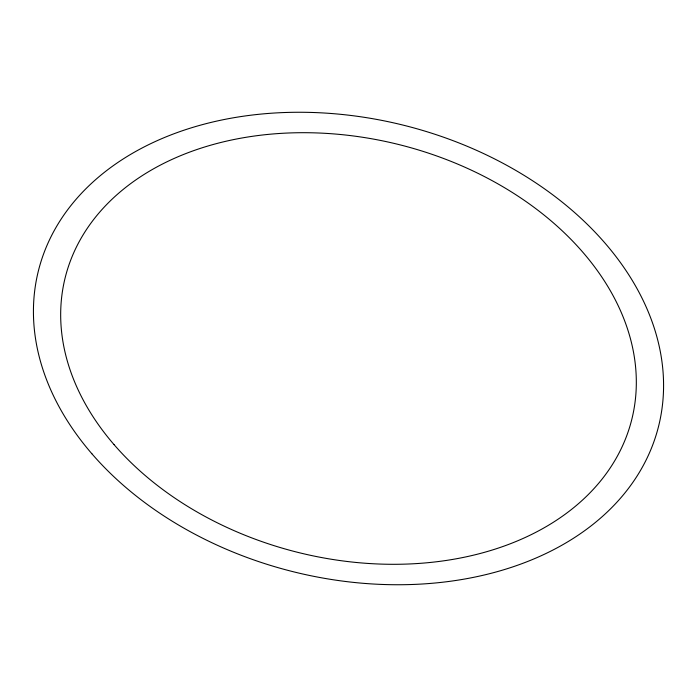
<?xml version="1.0" encoding="UTF-8"?>
<svg xmlns="http://www.w3.org/2000/svg" width="697" height="697" viewBox="0 0 697 697"><rect width="100%" height="100%" fill="white"/><g stroke="black" fill="none" stroke-linecap="round" stroke-linejoin="round"><path stroke-width="1.05" d="M91.856 453.73A319.688 229.966 14.1 0 0 635.115 479.057A319.688 229.966 14.1 0 0 318.529 112.714A319.688 229.966 14.1 0 0 91.856 453.73M114.055 444.625A292.034 210.067 14.1 0 0 610.319 467.765A292.034 210.067 14.1 0 0 321.125 133.11A292.034 210.067 14.1 0 0 114.055 444.625"/></g></svg>
